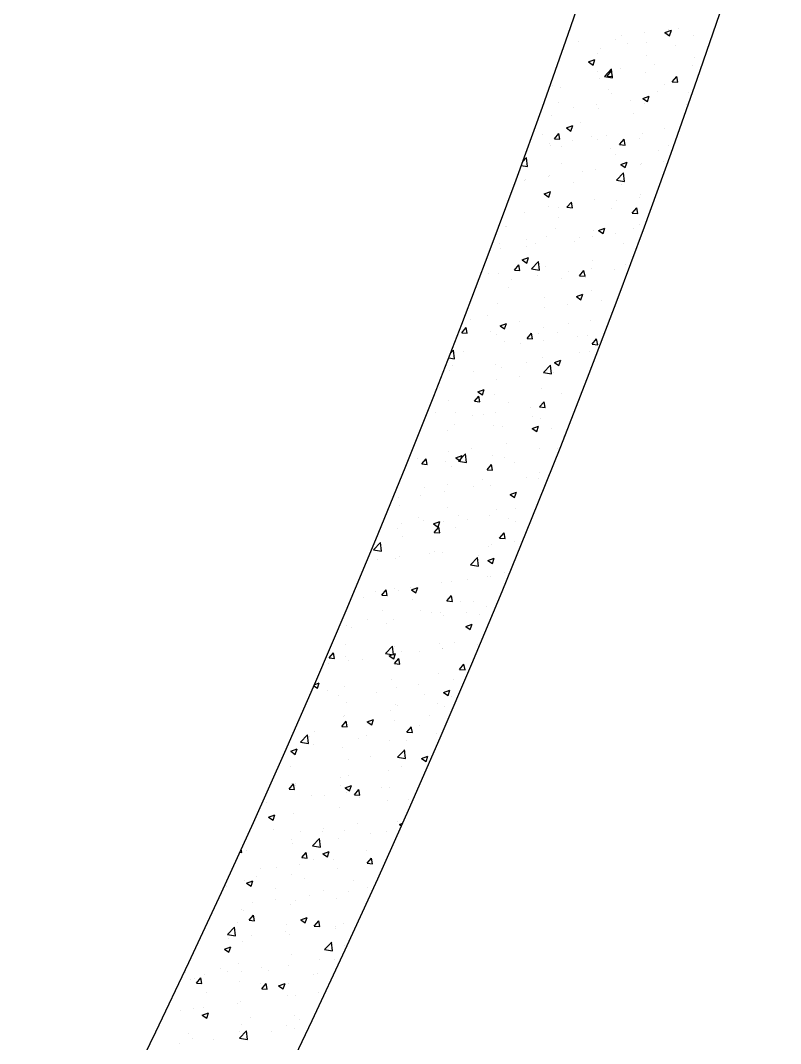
# Model space of a CAD drawing. Header units: millimetres. Extents: x 331487 to 517269, y 198509 to 399936.
# Drawn here: x 447764 to 448599, y 307043 to 308167 of the extents above; entities that cross this region are included whole.
import ezdxf

# ---------------------------------------------------------------- set-up
doc = ezdxf.new("R2010")
doc.units = ezdxf.units.MM
doc.header["$MEASUREMENT"] = 0
doc.layers.add('COLUMN', color=6, linetype='Continuous')

msp = doc.modelspace()

# ---------------------------------------------------------------- linework, layer by layer
at = {"layer": 'COLUMN', "color": 2, "linetype": 'Continuous'}
for p, q in [((448471.9, 308153.4), (448478.9, 308156)), ((448475.6, 308156.3), (448475.6, 308156.3)), ((448476.9, 308150), (448478.9, 308156)), ((448486.9, 308158.1), (448486.9, 308158.1)), ((448376.8, 308143.8), (448376.8, 308143.8)), ((448417.3, 308146.3), (448417.3, 308146.3)), ((448424, 308149.9), (448424, 308149.9)), ((448449.1, 308153.2), (448449.1, 308153.2)), ((448451.4, 308142.5), (448451.4, 308142.5)), ((448471.9, 308153.4), (448476.9, 308150)), ((448503.3, 308150), (448503.3, 308150)), ((448400.8, 308136.1), (448400.8, 308136.1)), ((448430.2, 308141.6), (448430.2, 308141.6)), ((448483.6, 308139.3), (448483.6, 308139.3)), ((448387.9, 308121.1), (448394.9, 308123.8)), ((448387.9, 308121.1), (448392.9, 308117.7)), ((448392.9, 308117.7), (448394.9, 308123.8)), ((448397.9, 308130.4), (448397.9, 308130.4)), ((448451.3, 308128.1), (448451.3, 308128.1)), ((448504.7, 308125.9), (448504.7, 308125.9)), ((448397.7, 308110.4), (448397.7, 308110.4)), ((448405.4, 308105.3), (448413.2, 308113.4)), ((448408.2, 308105.6), (448413, 308111.3)), ((448414.2, 308105), (448413, 308111.3)), ((448414.2, 308103.8), (448413.1, 308113.3)), ((448422.8, 308113.7), (448422.8, 308113.7)), ((448450.1, 308109.2), (448450.1, 308109.2)), ((448460.6, 308118.7), (448460.6, 308118.7)), ((448502.1, 308116.7), (448502.1, 308116.7)), ((448399.6, 308102.8), (448399.6, 308102.8)), ((448405.3, 308105.2), (448414.2, 308103.8)), ((448408.2, 308105.6), (448414.2, 308105)), ((448479.9, 308099.3), (448484.8, 308105)), ((448479.9, 308099.3), (448485.9, 308098.8)), ((448485.9, 308098.8), (448484.8, 308105)), ((448348.3, 308095.7), (448348.3, 308095.7)), ((448356.9, 308093), (448356.9, 308093)), ((448410.3, 308090.7), (448410.3, 308090.7)), ((448413.2, 308086.6), (448413.2, 308086.6)), ((448463.7, 308088.5), (448463.7, 308088.5)), ((448471.5, 308096.6), (448471.5, 308096.6)), ((448497.5, 308087.6), (448497.5, 308087.6)), ((448354.9, 308076.6), (448354.9, 308076.6)), ((448434.3, 308079.3), (448434.3, 308079.3)), ((448447.6, 308080.8), (448454.6, 308083.5)), ((448447.6, 308080.8), (448452.6, 308077.5)), ((448448.9, 308075.9), (448448.9, 308075.9)), ((448452.6, 308077.5), (448454.6, 308083.5)), ((448371.4, 308071), (448371.4, 308071)), ((448396.5, 308074.3), (448396.5, 308074.3)), ((448398.4, 308069.5), (448398.4, 308069.5)), ((448437.1, 308064.7), (448437.1, 308064.7)), ((448495.5, 308074.7), (448495.5, 308074.7)), ((448347.1, 308062.4), (448347.1, 308062.4)), ((448378.8, 308054.7), (448378.8, 308054.7)), ((448337.4, 308041.9), (448337.4, 308041.9)), ((448350.4, 308036.6), (448355.2, 308042.4)), ((448356.3, 308036.1), (448355.2, 308042.4)), ((448363.6, 308048.6), (448370.6, 308051.3)), ((448363.6, 308048.6), (448368.6, 308045.2)), ((448368.6, 308045.2), (448370.6, 308051.3)), ((448447.7, 308042.6), (448447.7, 308042.6)), ((448471.2, 308048.1), (448471.2, 308048.1)), ((448345.1, 308031.5), (448345.1, 308031.5)), ((448350.4, 308036.6), (448356.3, 308036.1)), ((448370.1, 308034.8), (448370.1, 308034.8)), ((448390.8, 308039.6), (448390.8, 308039.6)), ((448397.2, 308036.2), (448397.2, 308036.2)), ((448408, 308039.8), (448408, 308039.8)), ((448422.1, 308030.3), (448426.9, 308036.1)), ((448422.1, 308030.3), (448428.1, 308029.8)), ((448428.1, 308029.8), (448426.9, 308036.1)), ((448444.2, 308037.4), (448444.2, 308037.4)), ((448345.9, 308029.2), (448345.9, 308029.2)), ((448358.5, 308028.5), (448358.5, 308028.5)), ((448411.9, 308026.2), (448411.9, 308026.2)), ((448417, 308019.7), (448417, 308019.7)), ((448465.3, 308023.9), (448465.3, 308023.9)), ((448475.3, 308029.7), (448475.3, 308029.7)), ((448314, 308007.4), (448320.7, 308006.4)), ((448315.5, 308011.6), (448319.7, 308016)), ((448320.7, 308006.4), (448319.6, 308015.9)), ((448358.7, 308009.7), (448358.7, 308009.7)), ((448423.3, 308008.3), (448430.3, 308011)), ((448423.3, 308008.3), (448428.2, 308005)), ((448428.2, 308005), (448430.3, 308011)), ((448444.9, 308008.7), (448444.9, 308008.7)), ((448446.5, 308009.3), (448446.5, 308009.3)), ((448469.9, 308012), (448469.9, 308012)), ((448381.7, 308000.4), (448381.7, 308000.4)), ((448396, 308002.9), (448396, 308002.9)), ((448418.6, 307991.3), (448426.4, 307999.4)), ((448427.4, 307989.8), (448426.3, 307999.3)), ((448317.5, 307991.1), (448317.5, 307991.1)), ((448318.8, 307992.1), (448318.8, 307992.1)), ((448343.8, 307995.4), (448343.8, 307995.4)), ((448344.6, 307995.9), (448344.6, 307995.9)), ((448370.9, 307988.8), (448370.9, 307988.8)), ((448418.5, 307991.2), (448427.4, 307989.8)), ((448424.3, 307986.5), (448424.3, 307986.5)), ((448339.3, 307976.1), (448346.3, 307978.8)), ((448339.3, 307976.1), (448344.2, 307972.7)), ((448344.2, 307972.7), (448346.2, 307978.8)), ((448445.3, 307976), (448445.3, 307976)), ((448343.4, 307962.6), (448343.4, 307962.6)), ((448364.2, 307961.4), (448369.1, 307967.1)), ((448370.2, 307960.9), (448369.1, 307967.1)), ((448394.8, 307969.6), (448394.8, 307969.6)), ((448418.6, 307969.3), (448418.6, 307969.3)), ((448443.6, 307972.5), (448443.6, 307972.5)), ((448317.5, 307955.9), (448317.5, 307955.9)), ((448355.4, 307960.9), (448355.4, 307960.9)), ((448364.2, 307961.4), (448370.2, 307960.9)), ((448412.9, 307960), (448412.9, 307960)), ((448436, 307955.1), (448440.8, 307960.9)), ((448436, 307955.1), (448441.9, 307954.6)), ((448441.9, 307954.6), (448440.8, 307960.9)), ((448296.3, 307940), (448296.3, 307940)), ((448298.1, 307940), (448298.1, 307940)), ((448354.6, 307950), (448354.6, 307950)), ((448444.1, 307942.7), (448444.1, 307942.7)), ((448342.2, 307929.3), (448342.2, 307929.3)), ((448351.4, 307937.7), (448351.4, 307937.7)), ((448392.3, 307929.8), (448392.3, 307929.8)), ((448393.5, 307936.3), (448393.5, 307936.3)), ((448398.9, 307935.8), (448405.9, 307938.5)), ((448398.9, 307935.8), (448403.9, 307932.5)), ((448403.9, 307932.5), (448405.9, 307938.5)), ((448404.8, 307935.4), (448404.8, 307935.4)), ((448417.3, 307933.1), (448417.3, 307933.1)), ((448436.8, 307938.1), (448436.8, 307938.1)), ((448290.3, 307921.8), (448290.3, 307921.8)), ((448319.2, 307926.5), (448319.2, 307926.5)), ((448320.2, 307918), (448320.2, 307918)), ((448329.1, 307921.5), (448329.1, 307921.5)), ((448372.5, 307924.3), (448372.5, 307924.3)), ((448378.5, 307928), (448378.5, 307928)), ((448425.9, 307922), (448425.9, 307922)), ((448291.2, 307916.5), (448291.2, 307916.5)), ((448314.9, 307903.6), (448321.9, 307906.2)), ((448319.9, 307900.2), (448321.9, 307906.2)), ((448306.4, 307892.5), (448311.2, 307898.2)), ((448312.4, 307891.9), (448311.2, 307898.2)), ((448314.9, 307903.6), (448319.9, 307900.2)), ((448325.2, 307893.9), (448332.9, 307902)), ((448334, 307892.4), (448332.9, 307901.9)), ((448341, 307896), (448341, 307896)), ((448392.3, 307903), (448392.3, 307903)), ((448428.9, 307898.6), (448428.9, 307898.6)), ((448278.2, 307889.1), (448278.2, 307889.1)), ((448289, 307888.5), (448289, 307888.5)), ((448306.4, 307892.5), (448312.4, 307891.9)), ((448325.1, 307893.8), (448334, 307892.4)), ((448331.6, 307886.9), (448331.6, 307886.9)), ((448365.9, 307890.4), (448365.9, 307890.4)), ((448378.1, 307886.2), (448382.9, 307891.9)), ((448378.1, 307886.2), (448384.1, 307885.7)), ((448384.1, 307885.7), (448382.9, 307891.9)), ((448384.9, 307884.6), (448384.9, 307884.6)), ((448391, 307893.7), (448391, 307893.7)), ((448416.7, 307893), (448416.7, 307893)), ((448300.1, 307873), (448300.1, 307873)), ((448302.8, 307882.1), (448302.8, 307882.1)), ((448358.4, 307883), (448358.4, 307883)), ((448339.8, 307862.7), (448339.8, 307862.7)), ((448374.6, 307863.3), (448381.6, 307866)), ((448374.6, 307863.3), (448379.6, 307859.9)), ((448379.6, 307859.9), (448381.6, 307866)), ((448391.1, 307869.7), (448391.1, 307869.7)), ((448287.8, 307855.2), (448287.8, 307855.2)), ((448339.6, 307850.9), (448339.6, 307850.9)), ((448364.7, 307854.2), (448364.7, 307854.2)), ((448402.5, 307859.2), (448402.5, 307859.2)), ((448276.5, 307842.6), (448276.5, 307842.6)), ((448248.5, 307823.5), (448253.4, 307829.3)), ((448254.5, 307823), (448253.3, 307829.3)), ((448258.7, 307838), (448258.7, 307838)), ((448290.6, 307831), (448297.6, 307833.7)), ((448290.6, 307831), (448295.6, 307827.7)), ((448295.6, 307827.7), (448297.6, 307833.7)), ((448312.1, 307835.8), (448312.1, 307835.8)), ((448338.6, 307829.4), (448338.6, 307829.4)), ((448365.5, 307833.5), (448365.5, 307833.5)), ((448389.9, 307836.5), (448389.9, 307836.5)), ((448248.5, 307823.5), (448254.5, 307823)), ((448279.8, 307824.6), (448279.8, 307824.6)), ((448286.6, 307821.9), (448286.6, 307821.9)), ((448320.3, 307817.2), (448325.1, 307823)), ((448320.3, 307817.2), (448326.2, 307816.7)), ((448326.2, 307816.7), (448325.1, 307823)), ((448333.2, 307822.3), (448333.2, 307822.3)), ((448354.3, 307823.4), (448354.3, 307823.4)), ((448376.2, 307819.8), (448376.2, 307819.8)), ((448386.5, 307820.1), (448386.5, 307820.1)), ((448392, 307811), (448396.8, 307816.7)), ((448398, 307810.4), (448396.8, 307816.7)), ((448296, 307813.4), (448296, 307813.4)), ((448313.3, 307811.5), (448313.3, 307811.5)), ((448338.4, 307814.8), (448338.4, 307814.8)), ((448392, 307811), (448398, 307810.4)), ((448234.2, 307796), (448240.5, 307795)), ((448236.2, 307801.1), (448239.5, 307804.6)), ((448237.6, 307803.3), (448237.6, 307803.3)), ((448240.5, 307795), (448239.4, 307804.5)), ((448250.2, 307803.2), (448250.2, 307803.2)), ((448337.3, 307796.1), (448337.3, 307796.1)), ((448378.2, 307801.4), (448378.2, 307801.4)), ((448388.7, 307803.2), (448388.7, 307803.2)), ((448238.8, 307787.2), (448238.8, 307787.2)), ((448285.4, 307788.6), (448285.4, 307788.6)), ((448292.2, 307784.9), (448292.2, 307784.9)), ((448319.9, 307791.4), (448319.9, 307791.4)), ((448338.4, 307779.9), (448346.2, 307788.1)), ((448345.6, 307782.7), (448345.6, 307782.7)), ((448347.2, 307778.5), (448346.1, 307788)), ((448350.3, 307790.8), (448357.3, 307793.5)), ((448350.3, 307790.8), (448355.3, 307787.4)), ((448355.2, 307787.4), (448357.3, 307793.5)), ((448234.9, 307782.2), (448234.9, 307782.2)), ((448261.6, 307781.4), (448261.6, 307781.4)), ((448287, 307772), (448287, 307772)), ((448312.1, 307775.3), (448312.1, 307775.3)), ((448338.3, 307779.8), (448347.2, 307778.5)), ((448349.9, 307780.3), (448349.9, 307780.3)), ((448223.9, 307763.7), (448223.9, 307763.7)), ((448266.3, 307758.5), (448273.3, 307761.2)), ((448271.2, 307755.2), (448273.3, 307761.2)), ((448336.1, 307762.8), (448336.1, 307762.8)), ((448233.7, 307748.9), (448233.7, 307748.9)), ((448262.4, 307748.3), (448267.2, 307754)), ((448266.3, 307758.5), (448271.2, 307755.2)), ((448268.4, 307747.8), (448267.2, 307754)), ((448284.2, 307755.3), (448284.2, 307755.3)), ((448358.1, 307756.4), (448358.1, 307756.4)), ((448262.4, 307748.3), (448268.4, 307747.8)), ((448299.8, 307746.4), (448299.8, 307746.4)), ((448323.6, 307740.9), (448323.6, 307740.9)), ((448334.1, 307742), (448339, 307747.8)), ((448334.1, 307742), (448340.1, 307741.5)), ((448340.1, 307741.5), (448339, 307747.8)), ((448219.3, 307736.1), (448219.3, 307736.1)), ((448241.5, 307736.4), (448241.5, 307736.4)), ((448260.7, 307732.6), (448260.7, 307732.6)), ((448272.7, 307733.8), (448272.7, 307733.8)), ((448285.8, 307735.9), (448285.8, 307735.9)), ((448326.1, 307731.6), (448326.1, 307731.6)), ((448334.9, 307729.5), (448334.9, 307729.5)), ((448232.5, 307715.6), (448232.5, 307715.6)), ((448240.4, 307722.7), (448240.4, 307722.7)), ((448283, 307722), (448283, 307722)), ((448293.8, 307720.4), (448293.8, 307720.4)), ((448325.9, 307718.3), (448332.9, 307721)), ((448325.9, 307718.3), (448330.9, 307714.9)), ((448330.9, 307714.9), (448332.9, 307721)), ((448347.2, 307718.1), (448347.2, 307718.1)), ((448360.5, 307709.8), (448360.5, 307709.8)), ((448234.4, 307693.2), (448234.4, 307693.2)), ((448259.4, 307696.5), (448259.4, 307696.5)), ((448297.3, 307701.4), (448297.3, 307701.4)), ((448333.7, 307696.3), (448333.7, 307696.3)), ((448354, 307696.7), (448354, 307696.7)), ((448199.4, 307685.3), (448199.4, 307685.3)), ((448204.6, 307679.4), (448209.4, 307685.1)), ((448210.5, 307678.8), (448209.4, 307685.1)), ((448231.2, 307682.4), (448231.2, 307682.4)), ((448241.9, 307686), (448248.9, 307688.7)), ((448241.9, 307686), (448246.9, 307682.7)), ((448244.9, 307682.4), (448253.7, 307681.1)), ((448245, 307682.5), (448252.7, 307690.6)), ((448246.9, 307682.7), (448248.9, 307688.7)), ((448253.7, 307681.1), (448252.6, 307690.6)), ((448252.8, 307683), (448252.8, 307683)), ((448281.8, 307688.8), (448281.8, 307688.8)), ((448295.7, 307686.7), (448295.7, 307686.7)), ((448204.6, 307679.4), (448210.5, 307678.8)), ((448237.3, 307676.7), (448237.3, 307676.7)), ((448276.3, 307673.1), (448281.1, 307678.8)), ((448276.3, 307673.1), (448282.3, 307672.6)), ((448282.3, 307672.5), (448281.1, 307678.8)), ((448306.2, 307680.8), (448306.2, 307680.8)), ((448334.2, 307670.3), (448334.2, 307670.3)), ((448271, 307662), (448271, 307662)), ((448319.6, 307664.8), (448319.6, 307664.8)), ((448332.5, 307663), (448332.5, 307663)), ((448208.1, 307653.7), (448208.1, 307653.7)), ((448230, 307649.1), (448230, 307649.1)), ((448233.1, 307657), (448233.1, 307657)), ((448261.3, 307654.8), (448261.3, 307654.8)), ((448280.5, 307655.5), (448280.5, 307655.5)), ((448301.6, 307645.7), (448308.6, 307648.4)), ((448306.6, 307642.4), (448308.6, 307648.4)), ((448178.7, 307642), (448178.7, 307642)), ((448203, 307644.8), (448203, 307644.8)), ((448301.6, 307645.7), (448306.6, 307642.4)), ((448180, 307634.2), (448180, 307634.2)), ((448233.3, 307631.9), (448233.3, 307631.9)), ((448286.7, 307629.7), (448286.7, 307629.7)), ((448307.9, 307630.9), (448307.9, 307630.9)), ((448181.8, 307614.3), (448181.8, 307614.3)), ((448201, 307620.7), (448201, 307620.7)), ((448206.8, 307617.6), (448206.8, 307617.6)), ((448217.6, 307613.5), (448224.6, 307616.2)), ((448222.6, 307610.1), (448224.6, 307616.2)), ((448228.8, 307615.8), (448228.8, 307615.8)), ((448244.7, 307622.6), (448244.7, 307622.6)), ((448254.4, 307618.5), (448254.4, 307618.5)), ((448279.3, 307622.2), (448279.3, 307622.2)), ((448299.5, 307619.8), (448299.5, 307619.8)), ((448307.8, 307616.2), (448307.8, 307616.2)), ((448177.5, 307608.7), (448177.5, 307608.7)), ((448217.6, 307613.5), (448222.6, 307610.1)), ((448218.4, 307604.1), (448223.3, 307609.9)), ((448218.4, 307604.1), (448224.4, 307603.6)), ((448224.4, 307603.6), (448223.2, 307609.9)), ((448241.2, 307609.8), (448241.2, 307609.8)), ((448290.2, 307597.9), (448295, 307603.6)), ((448296.1, 307597.3), (448295, 307603.6)), ((448151.5, 307585.1), (448159.3, 307593.2)), ((448160.3, 307583.6), (448159.2, 307593.1)), ((448182.9, 307599.7), (448182.9, 307599.7)), ((448281.6, 307591.4), (448281.6, 307591.4)), ((448290.2, 307597.9), (448296.1, 307597.3)), ((448306.6, 307594.7), (448306.6, 307594.7)), ((448151.4, 307585), (448160.3, 307583.6)), ((448160.1, 307583.3), (448160.1, 307583.3)), ((448213.4, 307581.1), (448213.4, 307581.1)), ((448218.4, 307583.1), (448218.4, 307583.1)), ((448227.6, 307582.5), (448227.6, 307582.5)), ((448278.1, 307588.9), (448278.1, 307588.9)), ((448155.5, 307574.8), (448155.5, 307574.8)), ((448176.2, 307575.4), (448176.2, 307575.4)), ((448180.5, 307578.1), (448180.5, 307578.1)), ((448258.2, 307568.6), (448266, 307576.7)), ((448267, 307567.1), (448265.9, 307576.6)), ((448266.8, 307578.8), (448266.8, 307578.8)), ((448277.3, 307573.2), (448284.3, 307575.9)), ((448277.3, 307573.2), (448282.3, 307569.9)), ((448282.3, 307569.9), (448284.3, 307575.9)), ((448258.1, 307568.5), (448267, 307567.1)), ((448295.4, 307560.1), (448295.4, 307560.1)), ((448226.4, 307549.2), (448226.4, 307549.2)), ((448237, 307550.1), (448237, 307550.1)), ((448255.2, 307552), (448255.2, 307552)), ((448276.9, 307555.6), (448276.9, 307555.6)), ((448280.3, 307555.3), (448280.3, 307555.3)), ((448129.2, 307535.4), (448129.2, 307535.4)), ((448154.2, 307538.7), (448154.2, 307538.7)), ((448160.6, 307535.2), (448165.4, 307540.9)), ((448166.6, 307534.7), (448165.4, 307540.9)), ((448175, 307542.2), (448175, 307542.2)), ((448178.7, 307540.1), (448178.7, 307540.1)), ((448192.1, 307543.7), (448192.1, 307543.7)), ((448193.3, 307541), (448200.3, 307543.7)), ((448193.3, 307541), (448198.2, 307537.6)), ((448198.2, 307537.6), (448200.3, 307543.7)), ((448140.6, 307532.2), (448140.6, 307532.2)), ((448160.6, 307535.2), (448166.6, 307534.7)), ((448194, 307530), (448194, 307530)), ((448232.3, 307528.9), (448237.1, 307534.7)), ((448232.3, 307528.9), (448238.3, 307528.4)), ((448238.3, 307528.4), (448237.1, 307534.6)), ((448247.4, 307527.7), (448247.4, 307527.7)), ((448261, 307528.1), (448261, 307528.1)), ((448161.7, 307518.8), (448161.7, 307518.8)), ((448202.7, 307518.1), (448202.7, 307518.1)), ((448215.1, 307516.5), (448215.1, 307516.5)), ((448225.2, 307515.9), (448225.2, 307515.9)), ((448254, 307515.8), (448254, 307515.8)), ((448268.4, 307514.3), (448268.4, 307514.3)), ((448275.7, 307522.3), (448275.7, 307522.3)), ((448144.4, 307508.1), (448144.4, 307508.1)), ((448165.8, 307504.2), (448165.8, 307504.2)), ((448173.8, 307508.9), (448173.8, 307508.9)), ((448228.9, 307512.6), (448228.9, 307512.6)), ((448253, 307500.7), (448260, 307503.4)), ((448257.9, 307497.4), (448259.9, 307503.4)), ((448121.9, 307501.4), (448121.9, 307501.4)), ((448127.9, 307499.3), (448127.9, 307499.3)), ((448253, 307500.7), (448257.9, 307497.4)), ((448120.7, 307481.4), (448120.7, 307481.4)), ((448164.7, 307471.2), (448172.5, 307479.3)), ((448173.5, 307469.7), (448172.4, 307479.2)), ((448174.1, 307479.1), (448174.1, 307479.1)), ((448223.9, 307482.6), (448223.9, 307482.6)), ((448240.9, 307483.1), (448240.9, 307483.1)), ((448265.5, 307481.4), (448265.5, 307481.4)), ((448102.7, 307466.2), (448107.6, 307472)), ((448108.7, 307465.7), (448107.5, 307472)), ((448120.7, 307468.1), (448120.7, 307468.1)), ((448164.6, 307471.1), (448173.5, 307469.7)), ((448168.9, 307468.5), (448175.9, 307471.2)), ((448168.9, 307468.5), (448173.9, 307465.1)), ((448172.6, 307475.6), (448172.6, 307475.6)), ((448173.9, 307465.1), (448175.9, 307471.2)), ((448182.6, 307473.1), (448182.6, 307473.1)), ((448202.6, 307473.1), (448202.6, 307473.1)), ((448227.5, 307476.9), (448227.5, 307476.9)), ((448227.7, 307476.4), (448227.7, 307476.4)), ((448101.6, 307459.8), (448101.6, 307459.8)), ((448102.7, 307466.2), (448108.7, 307465.7)), ((448124.2, 307463.1), (448124.2, 307463.1)), ((448139.5, 307464.8), (448139.5, 307464.8)), ((448174.5, 307460), (448179.3, 307465.7)), ((448174.5, 307460), (448180.4, 307459.4)), ((448180.4, 307459.4), (448179.3, 307465.7)), ((448246.2, 307453.7), (448251, 307459.4)), ((448252.2, 307453.2), (448251, 307459.4)), ((448222.7, 307449.3), (448222.7, 307449.3)), ((448246.2, 307453.7), (448252.2, 307453.2)), ((448085.9, 307435.6), (448089.9, 307432.9)), ((448086.4, 307436.8), (448091.9, 307438.9)), ((448089.9, 307432.9), (448091.9, 307438.9)), ((448119.4, 307434.8), (448119.4, 307434.8)), ((448171.4, 307442.3), (448171.4, 307442.3)), ((448201.4, 307437), (448201.4, 307437)), ((448239.2, 307442), (448239.2, 307442)), ((448101.2, 307430.3), (448101.2, 307430.3)), ((448113.2, 307425.4), (448113.2, 307425.4)), ((448154.6, 307428), (448154.6, 307428)), ((448176.3, 307433.7), (448176.3, 307433.7)), ((448208, 307425.8), (448208, 307425.8)), ((448228.6, 307428.2), (448235.6, 307430.9)), ((448228.6, 307428.2), (448233.6, 307424.8)), ((448233.6, 307424.8), (448235.6, 307430.9)), ((448236.8, 307423.5), (448236.8, 307423.5)), ((448122.3, 307416.9), (448122.3, 307416.9)), ((448175.7, 307414.6), (448175.7, 307414.6)), ((448178.4, 307413.5), (448178.4, 307413.5)), ((448221.5, 307416), (448221.5, 307416)), ((448229.1, 307412.4), (448229.1, 307412.4)), ((448118.2, 307401.5), (448118.2, 307401.5)), ((448120.1, 307403.4), (448120.1, 307403.4)), ((448170.2, 307409), (448170.2, 307409)), ((448212.9, 307402.5), (448212.9, 307402.5)), ((448116.6, 307391), (448121.4, 307396.8)), ((448116.6, 307391), (448122.6, 307390.5)), ((448122.6, 307390.5), (448121.4, 307396.8)), ((448144.6, 307396), (448151.6, 307398.6)), ((448144.6, 307396), (448149.6, 307392.6)), ((448149.6, 307392.6), (448151.6, 307398.6)), ((448150, 307394.2), (448150, 307394.2)), ((448175.1, 307397.5), (448175.1, 307397.5)), ((448188.3, 307384.7), (448193.2, 307390.5)), ((448194.3, 307384.2), (448193.1, 307390.5)), ((448202.4, 307391.5), (448202.4, 307391.5)), ((448071.3, 307373.7), (448079.1, 307381.9)), ((448080.1, 307372.3), (448079, 307381.8)), ((448081.3, 307379.5), (448081.3, 307379.5)), ((448086.9, 307385.9), (448086.9, 307385.9)), ((448144.1, 307381.5), (448144.1, 307381.5)), ((448188.3, 307384.7), (448194.3, 307384.2)), ((448220.3, 307382.8), (448220.3, 307382.8)), ((448071.2, 307373.6), (448080.1, 307372.3)), ((448085.8, 307371.5), (448085.8, 307371.5)), ((448117, 307368.2), (448117, 307368.2)), ((448134.7, 307377.2), (448134.7, 307377.2)), ((448169, 307375.7), (448169, 307375.7)), ((448188.1, 307375), (448188.1, 307375)), ((448060.6, 307363.7), (448067.6, 307366.4)), ((448060.6, 307363.7), (448065.6, 307360.3)), ((448065.5, 307360.3), (448067.6, 307366.4)), ((448066.5, 307361.8), (448066.5, 307361.8)), ((448148.7, 307358.1), (448148.7, 307358.1)), ((448177.9, 307357.1), (448186.8, 307355.7)), ((448178, 307357.2), (448185.8, 307365.3)), ((448186.8, 307355.7), (448185.7, 307365.2)), ((448186.6, 307363.1), (448186.6, 307363.1)), ((448204.3, 307355.7), (448211.3, 307358.4)), ((448204.3, 307355.7), (448209.3, 307352.3)), ((448209.3, 307352.3), (448211.3, 307358.4)), ((448060.6, 307346.5), (448060.6, 307346.5)), ((448123.7, 307354.8), (448123.7, 307354.8)), ((448182.3, 307346.5), (448182.3, 307346.5)), ((448115.8, 307334.9), (448115.8, 307334.9)), ((448123.9, 307336.5), (448123.9, 307336.5)), ((448167.7, 307342.4), (448167.7, 307342.4)), ((448058.8, 307322.1), (448063.6, 307327.8)), ((448058.8, 307322.1), (448064.7, 307321.6)), ((448061.9, 307328.4), (448061.9, 307328.4)), ((448064.7, 307321.5), (448063.6, 307327.8)), ((448065.3, 307328.5), (448065.3, 307328.5)), ((448065.6, 307326.5), (448065.6, 307326.5)), ((448115.2, 307326.1), (448115.2, 307326.1)), ((448120.3, 307323.4), (448127.3, 307326.1)), ((448120.3, 307323.4), (448125.2, 307320.1)), ((448125.2, 307320.1), (448127.3, 307326.1)), ((448160.3, 307323.6), (448160.3, 307323.6)), ((448168.6, 307323.9), (448168.6, 307323.9)), ((448082.9, 307314.9), (448082.9, 307314.9)), ((448097.4, 307315.3), (448097.4, 307315.3)), ((448122.4, 307318.6), (448122.4, 307318.6)), ((448130.5, 307315.8), (448135.3, 307321.5)), ((448130.5, 307315.8), (448136.5, 307315.3)), ((448136.5, 307315.3), (448135.3, 307321.5)), ((448136.3, 307312.7), (448136.3, 307312.7)), ((448189.7, 307310.4), (448189.7, 307310.4)), ((448034.2, 307307), (448034.2, 307307)), ((448114.6, 307301.6), (448114.6, 307301.6)), ((448166.5, 307309.1), (448166.5, 307309.1)), ((448036.2, 307291.2), (448043.2, 307293.9)), ((448036.2, 307291.2), (448041.2, 307287.8)), ((448041.2, 307287.8), (448043.2, 307293.9)), ((448064.1, 307295.2), (448064.1, 307295.2)), ((448042, 307277.5), (448042, 307277.5)), ((448096.1, 307279.2), (448096.1, 307279.2)), ((448119.8, 307276.8), (448119.8, 307276.8)), ((448134, 307284.2), (448134, 307284.2)), ((448178.1, 307286.8), (448178.1, 307286.8)), ((448180, 307283.2), (448183.4, 307284.5)), ((448180, 307283.2), (448182.2, 307281.7)), ((448061.5, 307266.8), (448061.5, 307266.8)), ((448071.1, 307275.9), (448071.1, 307275.9)), ((448084.5, 307259.8), (448092.3, 307267.9)), ((448093.3, 307258.3), (448092.2, 307267.8)), ((448095.3, 307275.3), (448095.3, 307275.3)), ((448113.4, 307268.3), (448113.4, 307268.3)), ((448148.7, 307273), (448148.7, 307273)), ((448165.3, 307275.8), (448165.3, 307275.8)), ((448006.9, 307252.6), (448006.2, 307256.2)), ((448011.5, 307254.9), (448011.5, 307254.9)), ((448062.9, 307261.9), (448062.9, 307261.9)), ((448084.4, 307259.7), (448093.3, 307258.3)), ((448143.8, 307254.9), (448143.8, 307254.9)), ((448004.7, 307252.8), (448006.9, 307252.6)), ((448072.6, 307246.9), (448077.4, 307252.6)), ((448072.6, 307246.9), (448078.6, 307246.3)), ((448078.6, 307246.3), (448077.4, 307252.6)), ((448085.5, 307244.8), (448085.5, 307244.8)), ((448095.9, 307250.9), (448102.9, 307253.6)), ((448095.9, 307250.9), (448100.9, 307247.6)), ((448100.9, 307247.6), (448102.9, 307253.6)), ((448107.7, 307244.7), (448107.7, 307244.7)), ((448144.4, 307240.6), (448149.2, 307246.3)), ((448150.3, 307240.1), (448149.2, 307246.3)), ((448027.1, 307234.8), (448027.1, 307234.8)), ((448044.8, 307236.5), (448044.8, 307236.5)), ((448069.8, 307239.8), (448069.8, 307239.8)), ((448112.2, 307235.1), (448112.2, 307235.1)), ((448144.4, 307240.6), (448150.3, 307240.1)), ((448164.1, 307242.6), (448164.1, 307242.6)), ((448010.3, 307221.6), (448010.3, 307221.6)), ((448011.9, 307218.7), (448018.9, 307221.4)), ((448016.9, 307215.3), (448018.9, 307221.4)), ((448022.5, 307226.4), (448022.5, 307226.4)), ((448061.6, 307228.7), (448061.6, 307228.7)), ((448075.9, 307224.2), (448075.9, 307224.2)), ((448129.2, 307221.9), (448129.2, 307221.9)), ((447990.2, 307215.3), (447990.2, 307215.3)), ((448011.9, 307218.7), (448016.9, 307215.3)), ((448043.6, 307213), (448043.6, 307213)), ((448097, 307210.8), (448097, 307210.8)), ((448123.7, 307209.8), (448123.7, 307209.8)), ((448144.5, 307213.6), (448144.5, 307213.6)), ((448043.5, 307200.3), (448043.5, 307200.3)), ((448065.3, 307199.8), (448065.3, 307199.8)), ((448081.4, 307205.3), (448081.4, 307205.3)), ((448110.9, 307201.8), (448110.9, 307201.8)), ((448007, 307189.8), (448007, 307189.8)), ((448009.1, 307188.3), (448009.1, 307188.3)), ((448018.5, 307197), (448018.5, 307197)), ((448060.4, 307195.4), (448060.4, 307195.4)), ((448002.6, 307175.6), (448002.6, 307175.6)), ((448014.8, 307177.9), (448019.6, 307183.7)), ((448014.8, 307177.9), (448020.8, 307177.4)), ((448020.8, 307177.4), (448019.6, 307183.7)), ((448071.6, 307178.4), (448078.6, 307181.1)), ((448071.6, 307178.4), (448076.6, 307175.1)), ((448076.6, 307175), (448078.6, 307181.1)), ((448086.5, 307171.6), (448091.3, 307177.4)), ((448092.5, 307171.1), (448091.3, 307177.4)), ((447991.1, 307162.4), (447998.9, 307170.5)), ((447999.9, 307160.9), (447998.8, 307170.4)), ((448055.1, 307165.9), (448055.1, 307165.9)), ((448056, 307173.4), (448056, 307173.4)), ((448086.5, 307171.6), (448092.5, 307171.1)), ((448109.4, 307171.1), (448109.4, 307171.1)), ((448109.7, 307168.5), (448109.7, 307168.5)), ((448118.2, 307174.2), (448118.2, 307174.2)), ((447991, 307162.3), (447999.9, 307160.9)), ((447992.2, 307157.6), (447992.2, 307157.6)), ((448007.9, 307155), (448007.9, 307155)), ((448017.2, 307160.9), (448017.2, 307160.9)), ((448059.2, 307162.1), (448059.2, 307162.1)), ((448097.8, 307145.8), (448105.6, 307153.9)), ((448106.6, 307144.3), (448105.5, 307153.8)), ((447987.6, 307146.2), (447994.6, 307148.8)), ((447987.6, 307146.2), (447992.6, 307142.8)), ((447992.6, 307142.8), (447994.6, 307148.8)), ((448097.7, 307145.7), (448106.6, 307144.3)), ((448119.5, 307150.2), (448119.5, 307150.2)), ((448061.2, 307140.2), (448061.2, 307140.2)), ((448091.9, 307134.7), (448091.9, 307134.7)), ((448108.5, 307135.2), (448108.5, 307135.2)), ((448117, 307138), (448117, 307138)), ((447944.6, 307120.1), (447944.6, 307120.1)), ((447983.1, 307124.5), (447983.1, 307124.5)), ((447990.9, 307121.4), (447990.9, 307121.4)), ((448002.9, 307130.2), (448002.9, 307130.2)), ((448006.6, 307121.7), (448006.6, 307121.7)), ((448028.8, 307126.4), (448028.8, 307126.4)), ((448036.5, 307122.3), (448036.5, 307122.3)), ((448058, 307128.8), (448058, 307128.8)), ((448089.9, 307120), (448089.9, 307120)), ((447950.8, 307113.3), (447950.8, 307113.3)), ((447954.7, 307114.2), (447954.7, 307114.2)), ((447956.9, 307109), (447961.7, 307114.7)), ((447956.9, 307109), (447962.9, 307108.5)), ((447962.9, 307108.4), (447961.7, 307114.7)), ((447965.9, 307118.1), (447965.9, 307118.1)), ((448004.2, 307111.1), (448004.2, 307111.1)), ((448026.9, 307108.2), (448026.9, 307108.2)), ((448028.7, 307102.7), (448033.5, 307108.4)), ((448034.6, 307102.2), (448033.5, 307108.4)), ((448047.3, 307105.9), (448054.3, 307108.6)), ((448052.2, 307102.5), (448054.3, 307108.6)), ((448057.6, 307108.8), (448057.6, 307108.8)), ((448085.2, 307118.2), (448085.2, 307118.2)), ((447968.5, 307098.2), (447968.5, 307098.2)), ((448028.7, 307102.7), (448034.6, 307102.2)), ((448047.3, 307105.9), (448052.2, 307102.5)), ((448090.7, 307098.6), (448090.7, 307098.6)), ((448002.5, 307087), (448002.5, 307087)), ((448005.4, 307088.5), (448005.4, 307088.5)), ((448056.8, 307095.5), (448056.8, 307095.5)), ((448065.6, 307095.3), (448065.6, 307095.3)), ((447939.6, 307078.7), (447939.6, 307078.7)), ((447953.5, 307081), (447953.5, 307081)), ((447963.3, 307073.6), (447970.3, 307076.3)), ((447964.6, 307082), (447964.6, 307082)), ((447968.2, 307070.3), (447970.2, 307076.3)), ((447963.2, 307073.7), (447963.2, 307073.7)), ((447963.3, 307073.6), (447968.2, 307070.3)), ((448006.7, 307063.2), (448006.7, 307063.2)), ((448016.6, 307071.4), (448016.6, 307071.4)), ((448065, 307073.2), (448065, 307073.2)), ((448070, 307069.2), (448070, 307069.2)), ((447948.4, 307053.2), (447948.4, 307053.2)), ((448004.2, 307055.2), (448004.2, 307055.2)), ((448004.3, 307048.4), (448012.1, 307056.5)), ((448013.1, 307046.9), (448012, 307056.4)), ((448039.3, 307055.9), (448039.3, 307055.9)), ((448055.6, 307062.2), (448055.6, 307062.2)), ((448064.3, 307059.2), (448064.3, 307059.2)), ((447938.3, 307042.6), (447938.3, 307042.6)), ((447952.3, 307047.7), (447952.3, 307047.7)), ((447976.2, 307047.5), (447976.2, 307047.5)), ((448004.2, 307048.3), (448013.1, 307046.9))]:
    msp.add_line(p, q, dxfattribs=at)
at = {"layer": 'COLUMN'}
for radius in [10508.3, 10658.3]:
    msp.add_arc((438443.4, 311612.5), radius, 298.48297, 358.12405, dxfattribs=at)

doc.saveas('drawing.dxf')
